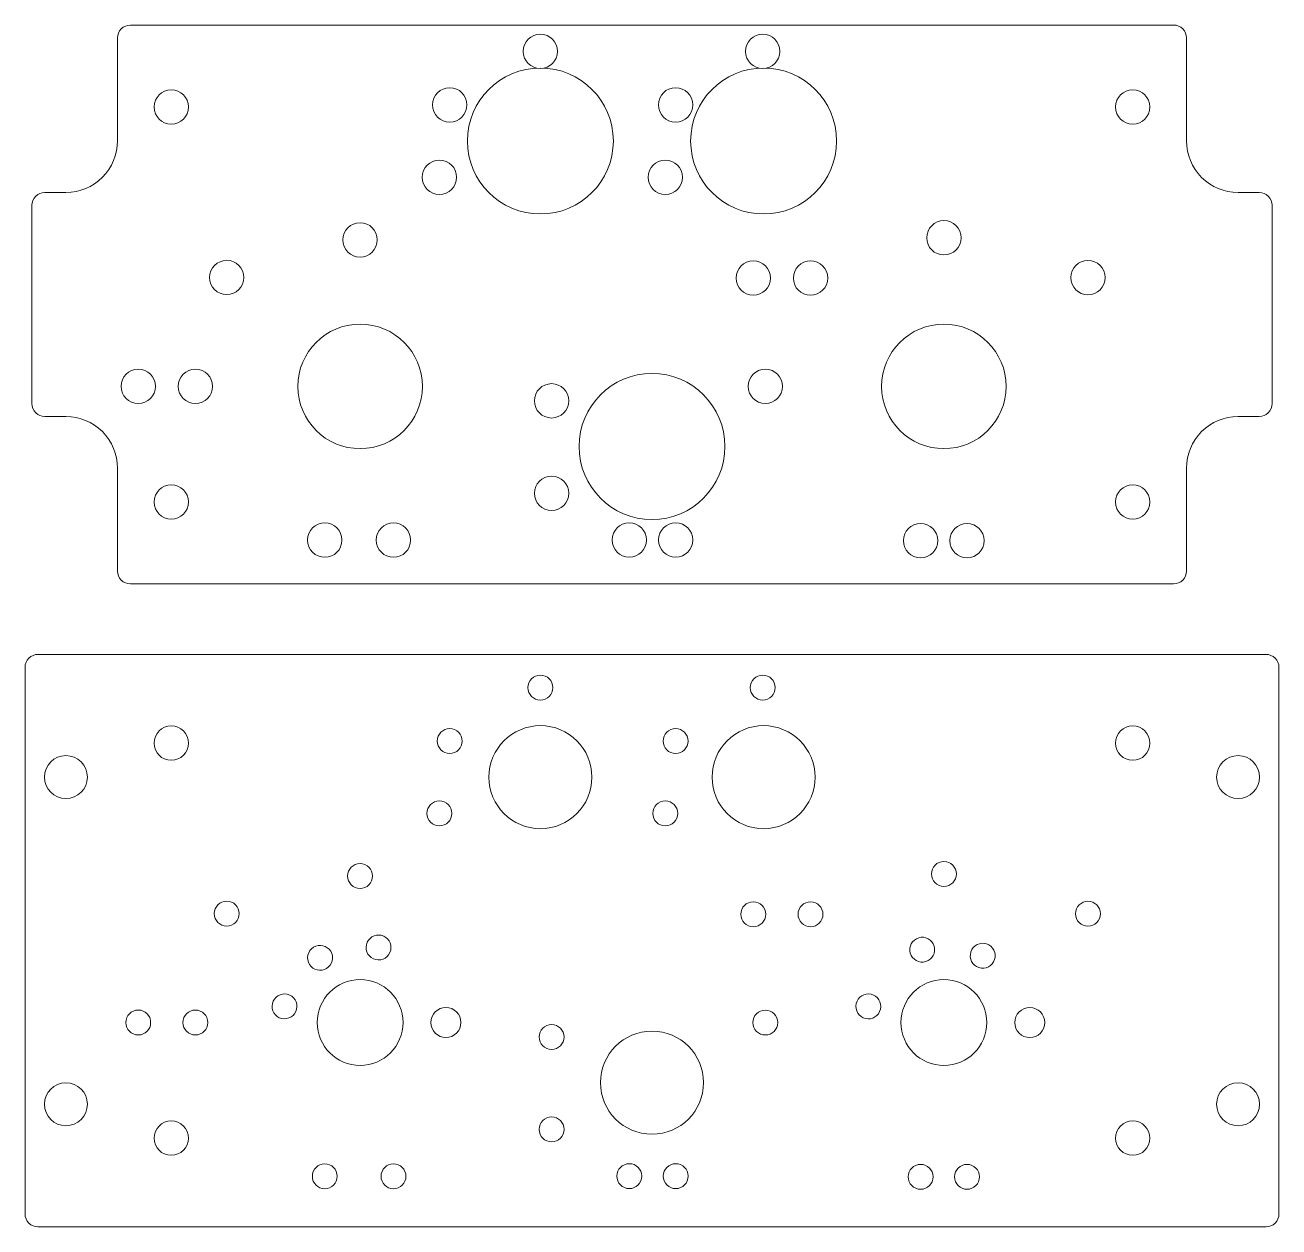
# Model space of a CAD drawing. Header units: millimetres. Extents: x -77 to 69, y -94 to 121.
# Drawn here: x -76.6 to 69.4, y -93.6 to 46.4 of the extents above; entities that cross this region are included whole.
import ezdxf

# ---------------------------------------------------------------- set-up
doc = ezdxf.new("R2010")
doc.units = ezdxf.units.MM
doc.header["$MEASUREMENT"] = 0
doc.layers.add('Cut', color=7, linetype='Continuous')
doc.layers.add('LED', color=7, linetype='Continuous')
doc.layers.add('Engrave', color=7, linetype='Continuous', plot=False)

msp = doc.modelspace()

# ---------------------------------------------------------------- linework, layer by layer
at = {"layer": 'Cut', "color": 250, "lineweight": 9}
for centre, major_axis, ratio in [((-16.5769, 32.8683), (8.5001, 0), 0.99998824), ((9.4231, 32.8683), (8.5001, 0), 0.99998824), ((-59.577, 36.8308), (0, 2), 1), ((52.423, 36.8308), (0, 2), 1), ((-37.5769, 4.2933), (7.2501, 0), 0.99998621), ((30.4231, 4.2933), (7.2501, 0), 0.99998621), ((-3.5769, -2.7067), (8.5001, 0), 0.99998824), ((-59.577, -9.1692), (0, 2), 1), ((52.423, -9.1692), (0, 2), 1), ((-59.577, -37.2526), (0, 2), 1), ((52.423, -37.2526), (0, 2), 1), ((-71.8395, -41.2026), (0, 2.5), 1), ((64.6855, -41.2026), (0, 2.5), 1), ((-71.8395, -79.3026), (0, 2.5), 1), ((64.6855, -79.3026), (0, 2.5), 1), ((-59.577, -83.2526), (0, 2), 1), ((52.423, -83.2526), (0, 2), 1)]:
    msp.add_ellipse(centre, major_axis=major_axis, ratio=ratio, dxfattribs=at)
at = {"layer": 'Cut', "lineweight": 9}
msp.add_open_spline([(-64.3395, 46.3683), (-64.7376, 46.368), (-65.1193, 46.2096), (-65.4006, 45.928), (-65.4006, 45.928), (-65.6819, 45.6463), (-65.8398, 45.2664), (-65.8395, 44.8683), (-65.8395, 44.8683), (-65.8395, 44.8683), (-65.8395, 32.8808), (-65.8395, 32.8808), (-65.8395, 32.8808), (-65.8385, 31.2905), (-66.4693, 29.7649), (-67.5931, 28.6397), (-67.5931, 28.6397), (-68.7169, 27.5145), (-70.2492, 26.8818), (-71.8395, 26.8808), (-71.8395, 26.8808), (-71.8395, 26.8808), (-74.302, 26.8808), (-74.302, 26.8808), (-74.302, 26.8808), (-74.7001, 26.8805), (-75.0818, 26.7221), (-75.3631, 26.4405), (-75.3631, 26.4405), (-75.6444, 26.1588), (-75.8023, 25.7789), (-75.802, 25.3808), (-75.802, 25.3808), (-75.802, 25.3808), (-75.802, 2.2808), (-75.802, 2.2808), (-75.802, 2.2808), (-75.8018, 1.8827), (-75.6434, 1.501), (-75.3617, 1.2197), (-75.3617, 1.2197), (-75.0801, 0.9384), (-74.7001, 0.7805), (-74.302, 0.7808), (-74.302, 0.7808), (-74.302, 0.7808), (-71.8395, 0.7808), (-71.8395, 0.7808), (-71.8395, 0.7808), (-70.2492, 0.7818), (-68.7237, 0.151), (-67.5985, -0.9728), (-67.5985, -0.9728), (-66.4732, -2.0966), (-65.8405, -3.6289), (-65.8395, -5.2192), (-65.8395, -5.2192), (-65.8395, -5.2192), (-65.8395, -17.2067), (-65.8395, -17.2067), (-65.8395, -17.2067), (-65.8393, -17.6048), (-65.6809, -17.9865), (-65.3992, -18.2678), (-65.3992, -18.2678), (-65.1176, -18.5491), (-64.7376, -18.707), (-64.3395, -18.7067), (-64.3395, -18.7067), (-64.3395, -18.7067), (57.1855, -18.7067), (57.1855, -18.7067), (57.1855, -18.7067), (57.5835, -18.7065), (57.9652, -18.5481), (58.2465, -18.2664), (58.2465, -18.2664), (58.5278, -17.9848), (58.6857, -17.6048), (58.6855, -17.2067), (58.6855, -17.2067), (58.6855, -17.2067), (58.6855, -5.2192), (58.6855, -5.2192), (58.6855, -5.2192), (58.6845, -3.6289), (59.3152, -2.1034), (60.439, -0.9782), (60.439, -0.9782), (61.5628, 0.1471), (63.0952, 0.7798), (64.6855, 0.7808), (64.6855, 0.7808), (64.6855, 0.7808), (67.148, 0.7808), (67.148, 0.7808), (67.148, 0.7808), (67.546, 0.781), (67.9277, 0.9394), (68.209, 1.2211), (68.209, 1.2211), (68.4903, 1.5027), (68.6482, 1.8827), (68.648, 2.2808), (68.648, 2.2808), (68.648, 2.2808), (68.648, 25.3808), (68.648, 25.3808), (68.648, 25.3808), (68.6477, 25.7789), (68.4893, 26.1605), (68.2077, 26.4418), (68.2077, 26.4418), (67.926, 26.7231), (67.546, 26.881), (67.148, 26.8808), (67.148, 26.8808), (67.148, 26.8808), (64.6855, 26.8808), (64.6855, 26.8808), (64.6855, 26.8808), (63.0952, 26.8798), (61.5696, 27.5105), (60.4444, 28.6343), (60.4444, 28.6343), (59.3192, 29.7581), (58.6865, 31.2905), (58.6855, 32.8808), (58.6855, 32.8808), (58.6855, 32.8808), (58.6855, 44.8683), (58.6855, 44.8683), (58.6855, 44.8683), (58.6852, 45.2664), (58.5268, 45.648), (58.2452, 45.9293), (58.2452, 45.9293), (57.9635, 46.2106), (57.5835, 46.3685), (57.1855, 46.3683), (57.1855, 46.3683), (57.1855, 46.3683), (-64.3395, 46.3683), (-64.3395, 46.3683)], degree=3, knots=[0, 0, 0, 0, 0.02702703, 0.02702703, 0.02702703, 0.02702703, 0.05405405, 0.05405405, 0.05405405, 0.05405405, 0.08108108, 0.08108108, 0.08108108, 0.08108108, 0.10810811, 0.10810811, 0.10810811, 0.10810811, 0.13513514, 0.13513514, 0.13513514, 0.13513514, 0.16216216, 0.16216216, 0.16216216, 0.16216216, 0.18918919, 0.18918919, 0.18918919, 0.18918919, 0.21621622, 0.21621622, 0.21621622, 0.21621622, 0.24324324, 0.24324324, 0.24324324, 0.24324324, 0.27027027, 0.27027027, 0.27027027, 0.27027027, 0.2972973, 0.2972973, 0.2972973, 0.2972973, 0.32432432, 0.32432432, 0.32432432, 0.32432432, 0.35135135, 0.35135135, 0.35135135, 0.35135135, 0.37837838, 0.37837838, 0.37837838, 0.37837838, 0.40540541, 0.40540541, 0.40540541, 0.40540541, 0.43243243, 0.43243243, 0.43243243, 0.43243243, 0.45945946, 0.45945946, 0.45945946, 0.45945946, 0.48648649, 0.48648649, 0.48648649, 0.48648649, 0.51351351, 0.51351351, 0.51351351, 0.51351351, 0.54054054, 0.54054054, 0.54054054, 0.54054054, 0.56756757, 0.56756757, 0.56756757, 0.56756757, 0.59459459, 0.59459459, 0.59459459, 0.59459459, 0.62162162, 0.62162162, 0.62162162, 0.62162162, 0.64864865, 0.64864865, 0.64864865, 0.64864865, 0.67567568, 0.67567568, 0.67567568, 0.67567568, 0.7027027, 0.7027027, 0.7027027, 0.7027027, 0.72972973, 0.72972973, 0.72972973, 0.72972973, 0.75675676, 0.75675676, 0.75675676, 0.75675676, 0.78378378, 0.78378378, 0.78378378, 0.78378378, 0.81081081, 0.81081081, 0.81081081, 0.81081081, 0.83783784, 0.83783784, 0.83783784, 0.83783784, 0.86486486, 0.86486486, 0.86486486, 0.86486486, 0.89189189, 0.89189189, 0.89189189, 0.89189189, 0.91891892, 0.91891892, 0.91891892, 0.91891892, 0.94594595, 0.94594595, 0.94594595, 0.94594595, 1, 1, 1, 1], dxfattribs=at)
at = {"layer": 'Cut', "color": 250, "lineweight": 9}
for points, knots in [([(-75.1019, -26.9151), (-75.5, -26.9154), (-75.8817, -27.0738), (-76.163, -27.3554), (-76.163, -27.3554), (-76.4443, -27.6371), (-76.6022, -28.017), (-76.6019, -28.4151), (-76.6019, -28.4151), (-76.6019, -28.4151), (-76.6019, -92.0901), (-76.6019, -92.0901), (-76.6019, -92.0901), (-76.6017, -92.4882), (-76.4433, -92.8699), (-76.1616, -93.1512), (-76.1616, -93.1512), (-75.88, -93.4325), (-75.5, -93.5904), (-75.1019, -93.5901), (-75.1019, -93.5901), (-75.1019, -93.5901), (67.9481, -93.5901), (67.9481, -93.5901), (67.9481, -93.5901), (68.3461, -93.5899), (68.7278, -93.4315), (69.0091, -93.1498), (69.0091, -93.1498), (69.2904, -92.8682), (69.4483, -92.4882), (69.4481, -92.0901), (69.4481, -92.0901), (69.4481, -92.0901), (69.4481, -28.4151), (69.4481, -28.4151), (69.4481, -28.4151), (69.4478, -28.017), (69.2894, -27.6354), (69.0078, -27.3541), (69.0078, -27.3541), (68.7261, -27.0728), (68.3461, -26.9149), (67.9481, -26.9151), (67.9481, -26.9151), (67.9481, -26.9151), (-75.1019, -26.9151), (-75.1019, -26.9151)], [0, 0, 0, 0, 0.07692308, 0.07692308, 0.07692308, 0.07692308, 0.15384615, 0.15384615, 0.15384615, 0.15384615, 0.23076923, 0.23076923, 0.23076923, 0.23076923, 0.30769231, 0.30769231, 0.30769231, 0.30769231, 0.38461538, 0.38461538, 0.38461538, 0.38461538, 0.46153846, 0.46153846, 0.46153846, 0.46153846, 0.53846154, 0.53846154, 0.53846154, 0.53846154, 0.61538462, 0.61538462, 0.61538462, 0.61538462, 0.69230769, 0.69230769, 0.69230769, 0.69230769, 0.76923077, 0.76923077, 0.76923077, 0.76923077, 0.84615385, 0.84615385, 0.84615385, 0.84615385, 1, 1, 1, 1]), ([(-16.5767, -35.215), (-13.2636, -35.215), (-10.577, -37.902), (-10.577, -41.215), (-10.577, -41.215), (-10.5766, -44.5278), (-13.2636, -47.2152), (-16.577, -47.2152), (-16.577, -47.2152), (-19.8901, -47.2147), (-22.577, -44.5283), (-22.577, -41.215), (-22.577, -41.215), (-22.577, -37.9014), (-19.8901, -35.2151), (-16.5767, -35.215)], [0, 0, 0, 0, 0.2, 0.2, 0.2, 0.2, 0.4, 0.4, 0.4, 0.4, 0.6, 0.6, 0.6, 0.6, 1, 1, 1, 1]), ([(9.4231, -35.215), (12.7365, -35.215), (15.4229, -37.902), (15.4229, -41.2153), (15.4229, -41.2153), (15.4233, -44.5278), (12.7363, -47.2152), (9.423, -47.2152), (9.423, -47.2152), (6.11, -47.2148), (3.4231, -44.5283), (3.4231, -41.2153), (3.4231, -41.2153), (3.4232, -37.9014), (6.1099, -35.2153), (9.4231, -35.215)], [0, 0, 0, 0, 0.2, 0.2, 0.2, 0.2, 0.4, 0.4, 0.4, 0.4, 0.6, 0.6, 0.6, 0.6, 1, 1, 1, 1]), ([(-37.5804, -64.7864), (-34.8195, -64.7864), (-32.5806, -67.0257), (-32.5806, -69.7864), (-32.5806, -69.7864), (-32.5805, -72.547), (-34.8195, -74.7864), (-37.5806, -74.7864), (-37.5806, -74.7864), (-40.3415, -74.7862), (-42.5805, -72.5473), (-42.5805, -69.7864), (-42.5805, -69.7864), (-42.5805, -67.025), (-40.3415, -64.7865), (-37.5804, -64.7864)], [0, 0, 0, 0, 0.2, 0.2, 0.2, 0.2, 0.4, 0.4, 0.4, 0.4, 0.6, 0.6, 0.6, 0.6, 1, 1, 1, 1]), ([(30.4234, -64.7901), (33.1841, -64.7901), (35.423, -67.0294), (35.423, -69.7901), (35.423, -69.7901), (35.4231, -72.5507), (33.1841, -74.7901), (30.423, -74.7901), (30.423, -74.7901), (27.6622, -74.7899), (25.4231, -72.551), (25.4231, -69.7901), (25.4231, -69.7901), (25.4232, -67.0287), (27.6621, -64.7902), (30.4234, -64.7901)], [0, 0, 0, 0, 0.2, 0.2, 0.2, 0.2, 0.4, 0.4, 0.4, 0.4, 0.6, 0.6, 0.6, 0.6, 1, 1, 1, 1]), ([(-27.5802, -68.0364), (-26.6139, -68.0364), (-25.8305, -68.8203), (-25.8305, -69.7865), (-25.8305, -69.7865), (-25.8304, -70.7525), (-26.6142, -71.5364), (-27.5805, -71.5364), (-27.5805, -71.5364), (-28.5464, -71.5359), (-29.3304, -70.7528), (-29.3304, -69.7865), (-29.3304, -69.7865), (-29.3303, -68.8197), (-28.5468, -68.0369), (-27.5802, -68.0364)], [0, 0, 0, 0, 0.2, 0.2, 0.2, 0.2, 0.4, 0.4, 0.4, 0.4, 0.6, 0.6, 0.6, 0.6, 1, 1, 1, 1]), ([(40.4233, -68.0401), (41.3896, -68.0401), (42.173, -68.824), (42.173, -69.7902), (42.173, -69.7902), (42.1731, -70.7562), (41.3893, -71.5401), (40.423, -71.5401), (40.423, -71.5401), (39.4571, -71.5396), (38.6731, -70.7565), (38.6731, -69.7902), (38.6731, -69.7902), (38.6732, -68.8234), (39.4567, -68.0406), (40.4233, -68.0401)], [0, 0, 0, 0, 0.2, 0.2, 0.2, 0.2, 0.4, 0.4, 0.4, 0.4, 0.6, 0.6, 0.6, 0.6, 1, 1, 1, 1]), ([(-3.5768, -70.7899), (-0.2635, -70.7899), (2.4229, -73.4771), (2.4229, -76.7903), (2.4229, -76.7903), (2.4232, -80.1029), (-0.2637, -82.7902), (-3.577, -82.7902), (-3.577, -82.7902), (-6.89, -82.7901), (-9.5769, -80.1033), (-9.5769, -76.7903), (-9.5769, -76.7903), (-9.5769, -73.4765), (-6.8901, -70.7905), (-3.5768, -70.7899)], [0, 0, 0, 0, 0.2, 0.2, 0.2, 0.2, 0.4, 0.4, 0.4, 0.4, 0.6, 0.6, 0.6, 0.6, 1, 1, 1, 1])]:
    msp.add_open_spline(points, degree=3, knots=knots, dxfattribs=at)
at = {"layer": 'Engrave', "color": 240, "lineweight": 9}
for points in [[(-16.5769, 45.3047), (-15.4725, 45.3047), (-14.5772, 44.4088), (-14.5772, 43.3046), (-14.5772, 43.3046), (-14.5771, 42.2006), (-15.4728, 41.3047), (-16.5773, 41.3047), (-16.5773, 41.3047), (-17.6811, 41.3053), (-18.5771, 42.2003), (-18.5771, 43.3046), (-18.5771, 43.3046), (-18.5768, 44.4095), (-17.6815, 45.3041), (-16.5769, 45.3047)], [(9.3237, 45.3047), (10.428, 45.3047), (11.3233, 44.4088), (11.3233, 43.3046), (11.3233, 43.3046), (11.3234, 42.2006), (10.4277, 41.3047), (9.3233, 41.3047), (9.3233, 41.3047), (8.2194, 41.3053), (7.3234, 42.2003), (7.3234, 43.3046), (7.3234, 43.3046), (7.3235, 44.4095), (8.219, 45.3041), (9.3237, 45.3047)], [(-27.1341, 39.0775), (-26.0298, 39.0775), (-25.1345, 38.1816), (-25.1345, 37.0774), (-25.1345, 37.0774), (-25.1344, 35.9734), (-26.0301, 35.0775), (-27.1344, 35.0775), (-27.1344, 35.0775), (-28.2383, 35.0781), (-29.1344, 35.9731), (-29.1344, 37.0774), (-29.1344, 37.0774), (-29.1343, 38.1823), (-28.2388, 39.0769), (-27.1341, 39.0775)], [(-0.8302, 39.0775), (0.2741, 39.0775), (1.1694, 38.1816), (1.1694, 37.0774), (1.1694, 37.0774), (1.1695, 35.9734), (0.2738, 35.0775), (-0.8306, 35.0775), (-0.8306, 35.0775), (-1.9345, 35.0781), (-2.8305, 35.9731), (-2.8305, 37.0774), (-2.8305, 37.0774), (-2.8304, 38.1823), (-1.9349, 39.0769), (-0.8302, 39.0775)], [(-28.337, 30.6462), (-27.2329, 30.6462), (-26.3375, 29.7503), (-26.3375, 28.6461), (-26.3375, 28.6461), (-26.3375, 27.5421), (-27.2332, 26.6462), (-28.3375, 26.6462), (-28.3375, 26.6462), (-29.4415, 26.6468), (-30.3375, 27.5418), (-30.3375, 28.6461), (-30.3375, 28.6461), (-30.3373, 29.751), (-29.4419, 30.6456), (-28.337, 30.6462)], [(-2.0332, 30.6462), (-0.9289, 30.6462), (-0.0336, 29.7503), (-0.0336, 28.6461), (-0.0336, 28.6461), (-0.0335, 27.5421), (-0.9292, 26.6462), (-2.0336, 26.6462), (-2.0336, 26.6462), (-3.1375, 26.6468), (-4.0335, 27.5418), (-4.0335, 28.6461), (-4.0335, 28.6461), (-4.0334, 29.751), (-3.1379, 30.6456), (-2.0332, 30.6462)], [(30.4233, 23.5947), (31.5276, 23.5947), (32.4229, 22.6988), (32.4229, 21.5946), (32.4229, 21.5946), (32.423, 20.4906), (31.5273, 19.5947), (30.4229, 19.5947), (30.4229, 19.5947), (29.319, 19.5953), (28.423, 20.4903), (28.423, 21.5946), (28.423, 21.5946), (28.4231, 22.6995), (29.3186, 23.5941), (30.4233, 23.5947)], [(-37.5803, 23.3558), (-36.476, 23.3558), (-35.5807, 22.4599), (-35.5807, 21.3557), (-35.5807, 21.3557), (-35.5806, 20.2517), (-36.4763, 19.3558), (-37.5807, 19.3558), (-37.5807, 19.3558), (-38.6846, 19.3564), (-39.5806, 20.2514), (-39.5806, 21.3557), (-39.5806, 21.3557), (-39.5805, 22.4606), (-38.685, 23.3552), (-37.5803, 23.3558)], [(-53.1148, 18.9744), (-52.0105, 18.9744), (-51.1152, 18.0785), (-51.1152, 16.9743), (-51.1152, 16.9743), (-51.1151, 15.8703), (-52.0108, 14.9744), (-53.1152, 14.9744), (-53.1152, 14.9744), (-54.2191, 14.975), (-55.1151, 15.87), (-55.1151, 16.9743), (-55.1151, 16.9743), (-55.115, 18.0792), (-54.2195, 18.9738), (-53.1148, 18.9744)], [(8.2176, 18.9069), (9.3219, 18.9069), (10.2172, 18.011), (10.2172, 16.9068), (10.2172, 16.9068), (10.2173, 15.8028), (9.3216, 14.9069), (8.2172, 14.9069), (8.2172, 14.9069), (7.1133, 14.9075), (6.2173, 15.8025), (6.2173, 16.9068), (6.2173, 16.9068), (6.2174, 18.0117), (7.1129, 18.9063), (8.2176, 18.9069)], [(14.8885, 18.9069), (15.9928, 18.9069), (16.8881, 18.011), (16.8881, 16.9068), (16.8881, 16.9068), (16.8882, 15.8028), (15.9925, 14.9069), (14.8881, 14.9069), (14.8881, 14.9069), (13.7842, 14.9075), (12.8882, 15.8025), (12.8882, 16.9068), (12.8882, 16.9068), (12.8883, 18.0117), (13.7838, 18.9063), (14.8885, 18.9069)], [(47.2066, 18.9651), (48.3109, 18.9651), (49.2062, 18.0692), (49.2062, 16.965), (49.2062, 16.965), (49.2063, 15.861), (48.3106, 14.9651), (47.206, 14.9651), (47.206, 14.9651), (46.1022, 14.9657), (45.2063, 15.8607), (45.2063, 16.965), (45.2063, 16.965), (45.2064, 18.0699), (46.1019, 18.9645), (47.2066, 18.9651)], [(-63.4231, 6.297), (-62.3187, 6.297), (-61.4235, 5.4011), (-61.4235, 4.2969), (-61.4235, 4.2969), (-61.4234, 3.1929), (-62.3191, 2.297), (-63.4235, 2.297), (-63.4235, 2.297), (-64.5274, 2.2976), (-65.4234, 3.1926), (-65.4234, 4.2969), (-65.4234, 4.2969), (-65.4233, 5.4018), (-64.5278, 6.2964), (-63.4231, 6.297)], [(-56.7575, 6.297), (-55.6532, 6.297), (-54.7579, 5.4011), (-54.7579, 4.2969), (-54.7579, 4.2969), (-54.7578, 3.1929), (-55.6535, 2.297), (-56.7579, 2.297), (-56.7579, 2.297), (-57.8618, 2.2976), (-58.7578, 3.1926), (-58.7578, 4.2969), (-58.7578, 4.2969), (-58.7577, 5.4018), (-57.8622, 6.2964), (-56.7575, 6.297)], [(9.6228, 6.2935), (10.7271, 6.2935), (11.6224, 5.3976), (11.6224, 4.2934), (11.6224, 4.2934), (11.6225, 3.1894), (10.7268, 2.2935), (9.6224, 2.2935), (9.6224, 2.2935), (8.5185, 2.2941), (7.6225, 3.1891), (7.6225, 4.2934), (7.6225, 4.2934), (7.6226, 5.3983), (8.5181, 6.2929), (9.6228, 6.2935)], [(-15.2764, 4.6103), (-14.1719, 4.6103), (-13.2766, 3.7144), (-13.2766, 2.6102), (-13.2766, 2.6102), (-13.2765, 1.5062), (-14.1722, 0.6103), (-15.2766, 0.6103), (-15.2766, 0.6103), (-16.3805, 0.6109), (-17.2765, 1.5059), (-17.2765, 2.6102), (-17.2765, 2.6102), (-17.2764, 3.7151), (-16.3809, 4.6097), (-15.2764, 4.6103)], [(-15.2764, -6.1562), (-14.1719, -6.1562), (-13.2766, -7.0521), (-13.2766, -8.1563), (-13.2766, -8.1563), (-13.2765, -9.2603), (-14.1722, -10.1562), (-15.2766, -10.1562), (-15.2766, -10.1562), (-16.3805, -10.1556), (-17.2765, -9.2606), (-17.2765, -8.1563), (-17.2765, -8.1563), (-17.2764, -7.0514), (-16.3809, -6.1568), (-15.2764, -6.1562)], [(-41.6894, -11.6085), (-40.585, -11.6085), (-39.6898, -12.5044), (-39.6898, -13.6086), (-39.6898, -13.6086), (-39.6896, -14.7126), (-40.5853, -15.6085), (-41.6898, -15.6085), (-41.6898, -15.6085), (-42.7937, -15.6079), (-43.6897, -14.7129), (-43.6897, -13.6086), (-43.6897, -13.6086), (-43.6896, -12.5037), (-42.7941, -11.6091), (-41.6894, -11.6085)], [(-33.6894, -11.6085), (-32.585, -11.6085), (-31.6898, -12.5044), (-31.6898, -13.6086), (-31.6898, -13.6086), (-31.6897, -14.7126), (-32.5854, -15.6085), (-33.6898, -15.6085), (-33.6898, -15.6085), (-34.7937, -15.6079), (-35.6897, -14.7129), (-35.6897, -13.6086), (-35.6897, -13.6086), (-35.6896, -12.5037), (-34.7941, -11.6091), (-33.6894, -11.6085)], [(-6.2269, -11.5936), (-5.1226, -11.5936), (-4.2273, -12.4895), (-4.2273, -13.5937), (-4.2273, -13.5937), (-4.2272, -14.6977), (-5.1229, -15.5936), (-6.2273, -15.5936), (-6.2273, -15.5936), (-7.3312, -15.593), (-8.2272, -14.698), (-8.2272, -13.5937), (-8.2272, -13.5937), (-8.2271, -12.4888), (-7.3318, -11.5942), (-6.2269, -11.5936)], [(-0.8149, -11.5936), (0.2894, -11.5936), (1.1847, -12.4895), (1.1847, -13.5937), (1.1847, -13.5937), (1.1848, -14.6977), (0.2891, -15.5936), (-0.8153, -15.5936), (-0.8153, -15.5936), (-1.9192, -15.593), (-2.8152, -14.698), (-2.8152, -13.5937), (-2.8152, -13.5937), (-2.8151, -12.4888), (-1.9196, -11.5942), (-0.8149, -11.5936)], [(27.7054, -11.6731), (28.8097, -11.6731), (29.705, -12.569), (29.705, -13.6732), (29.705, -13.6732), (29.7051, -14.7772), (28.8094, -15.6731), (27.705, -15.6731), (27.705, -15.6731), (26.6011, -15.6725), (25.7051, -14.7775), (25.7051, -13.6732), (25.7051, -13.6732), (25.7052, -12.5683), (26.6005, -11.6737), (27.7054, -11.6731)], [(33.1174, -11.6731), (34.2217, -11.6731), (35.117, -12.569), (35.117, -13.6732), (35.117, -13.6732), (35.1171, -14.7772), (34.2214, -15.6731), (33.117, -15.6731), (33.117, -15.6731), (32.0131, -15.6725), (31.1171, -14.7775), (31.1171, -13.6732), (31.1171, -13.6732), (31.1172, -12.5683), (32.0127, -11.6737), (33.1174, -11.6731)]]:
    msp.add_open_spline(points, degree=3, knots=[0, 0, 0, 0, 0.2, 0.2, 0.2, 0.2, 0.4, 0.4, 0.4, 0.4, 0.6, 0.6, 0.6, 0.6, 1, 1, 1, 1], dxfattribs=at)
at = {"layer": 'LED', "color": 114, "lineweight": 9}
for points in [[(-16.5768, -29.3287), (-15.7761, -29.3287), (-15.127, -29.9782), (-15.127, -30.7788), (-15.127, -30.7788), (-15.1269, -31.5792), (-15.7763, -32.2287), (-16.5771, -32.2287), (-16.5771, -32.2287), (-17.3774, -32.2283), (-18.027, -31.5794), (-18.027, -30.7788), (-18.027, -30.7788), (-18.0268, -29.9777), (-17.3777, -29.3291), (-16.5768, -29.3287)], [(9.3237, -29.3287), (10.1243, -29.3287), (10.7734, -29.9782), (10.7734, -30.7788), (10.7734, -30.7788), (10.7735, -31.5792), (10.1241, -32.2287), (9.3234, -32.2287), (9.3234, -32.2287), (8.5231, -32.2283), (7.8735, -31.5794), (7.8735, -30.7788), (7.8735, -30.7788), (7.8736, -29.9777), (8.5228, -29.3291), (9.3237, -29.3287)], [(-27.1341, -35.5559), (-26.3335, -35.5559), (-25.6844, -36.2054), (-25.6844, -37.006), (-25.6844, -37.006), (-25.6843, -37.8064), (-26.3337, -38.4559), (-27.1343, -38.4559), (-27.1343, -38.4559), (-27.9346, -38.4555), (-28.5843, -37.8066), (-28.5843, -37.006), (-28.5843, -37.006), (-28.5842, -36.2049), (-27.935, -35.5563), (-27.1341, -35.5559)], [(-0.8302, -35.5559), (-0.0296, -35.5559), (0.6195, -36.2054), (0.6195, -37.006), (0.6195, -37.006), (0.6196, -37.8064), (-0.0298, -38.4559), (-0.8305, -38.4559), (-0.8305, -38.4559), (-1.6308, -38.4555), (-2.2804, -37.8066), (-2.2804, -37.006), (-2.2804, -37.006), (-2.2803, -36.2049), (-1.6311, -35.5563), (-0.8302, -35.5559)], [(-28.337, -43.9872), (-27.5365, -43.9872), (-26.8873, -44.6367), (-26.8873, -45.4373), (-26.8873, -45.4373), (-26.8873, -46.2377), (-27.5367, -46.8872), (-28.3374, -46.8872), (-28.3374, -46.8872), (-29.1378, -46.8868), (-29.7874, -46.2379), (-29.7874, -45.4373), (-29.7874, -45.4373), (-29.7873, -44.6362), (-29.1381, -43.9876), (-28.337, -43.9872)], [(-2.0332, -43.9872), (-1.2326, -43.9872), (-0.5835, -44.6367), (-0.5835, -45.4373), (-0.5835, -45.4373), (-0.5834, -46.2377), (-1.2328, -46.8872), (-2.0335, -46.8872), (-2.0335, -46.8872), (-2.8338, -46.8868), (-3.4834, -46.2379), (-3.4834, -45.4373), (-3.4834, -45.4373), (-3.4833, -44.6362), (-2.8341, -43.9876), (-2.0332, -43.9872)], [(30.4233, -51.0387), (31.2239, -51.0387), (31.873, -51.6882), (31.873, -52.4888), (31.873, -52.4888), (31.8731, -53.2892), (31.2237, -53.9387), (30.423, -53.9387), (30.423, -53.9387), (29.6227, -53.9383), (28.9731, -53.2894), (28.9731, -52.4888), (28.9731, -52.4888), (28.9732, -51.6877), (29.6224, -51.0391), (30.4233, -51.0387)], [(-37.5803, -51.2776), (-36.7797, -51.2776), (-36.1306, -51.9271), (-36.1306, -52.7277), (-36.1306, -52.7277), (-36.1305, -53.5281), (-36.7799, -54.1776), (-37.5806, -54.1776), (-37.5806, -54.1776), (-38.3809, -54.1772), (-39.0305, -53.5283), (-39.0305, -52.7277), (-39.0305, -52.7277), (-39.0304, -51.9266), (-38.3812, -51.278), (-37.5803, -51.2776)], [(-53.1148, -55.659), (-52.3142, -55.659), (-51.6651, -56.3085), (-51.6651, -57.1091), (-51.6651, -57.1091), (-51.665, -57.9095), (-52.3144, -58.559), (-53.1151, -58.559), (-53.1151, -58.559), (-53.9154, -58.5586), (-54.565, -57.9097), (-54.565, -57.1091), (-54.565, -57.1091), (-54.5649, -56.308), (-53.9157, -55.6594), (-53.1148, -55.659)], [(8.2176, -55.7265), (9.0182, -55.7265), (9.6673, -56.376), (9.6673, -57.1766), (9.6673, -57.1766), (9.6674, -57.977), (9.018, -58.6265), (8.2173, -58.6265), (8.2173, -58.6265), (7.417, -58.6261), (6.7674, -57.9772), (6.7674, -57.1766), (6.7674, -57.1766), (6.7675, -56.3755), (7.4167, -55.7269), (8.2176, -55.7265)], [(14.8885, -55.7265), (15.6891, -55.7265), (16.3382, -56.376), (16.3382, -57.1766), (16.3382, -57.1766), (16.3383, -57.977), (15.6889, -58.6265), (14.8882, -58.6265), (14.8882, -58.6265), (14.0879, -58.6261), (13.4383, -57.9772), (13.4383, -57.1766), (13.4383, -57.1766), (13.4384, -56.3755), (14.0876, -55.7269), (14.8885, -55.7265)], [(47.2066, -55.6683), (48.0072, -55.6683), (48.6563, -56.3178), (48.6563, -57.1184), (48.6563, -57.1184), (48.6564, -57.9188), (48.007, -58.5683), (47.2062, -58.5683), (47.2062, -58.5683), (46.4059, -58.5679), (45.7564, -57.919), (45.7564, -57.1184), (45.7564, -57.1184), (45.7565, -56.3173), (46.4057, -55.6687), (47.2066, -55.6683)], [(-35.1066, -59.6325), (-34.3259, -59.8111), (-33.838, -60.5888), (-34.0166, -61.3694), (-34.0166, -61.3694), (-34.1952, -62.1501), (-34.9728, -62.638), (-35.7534, -62.4594), (-35.7534, -62.4594), (-36.534, -62.2808), (-37.0222, -61.5033), (-36.8435, -60.7227), (-36.8435, -60.7227), (-36.6649, -59.9418), (-35.8873, -59.454), (-35.1066, -59.6325)], [(27.49, -59.9133), (28.2576, -59.6853), (29.0647, -60.123), (29.2927, -60.8906), (29.2927, -60.8906), (29.5207, -61.6583), (29.0831, -62.4654), (28.3155, -62.6934), (28.3155, -62.6934), (27.5479, -62.9212), (26.7407, -62.4839), (26.5127, -61.7163), (26.5127, -61.7163), (26.2847, -60.9484), (26.7222, -60.1414), (27.49, -59.9133)], [(-43.002, -61.0252), (-42.3211, -60.6038), (-41.4274, -60.8144), (-41.0061, -61.4953), (-41.0061, -61.4953), (-40.5847, -62.1763), (-40.7951, -63.0699), (-41.4761, -63.4913), (-41.4761, -63.4913), (-42.157, -63.9125), (-43.0507, -63.7023), (-43.4721, -63.0213), (-43.4721, -63.0213), (-43.8936, -62.3402), (-43.683, -61.4467), (-43.002, -61.0252)], [(35.6568, -60.7439), (36.3555, -61.1352), (36.6046, -62.0188), (36.2134, -62.7176), (36.2134, -62.7176), (35.8222, -63.4163), (34.9386, -63.6655), (34.2399, -63.2742), (34.2399, -63.2742), (33.5413, -62.883), (33.2918, -61.9995), (33.6831, -61.3008), (33.6831, -61.3008), (34.0744, -60.6019), (34.9579, -60.3528), (35.6568, -60.7439)], [(-44.9703, -68.2327), (-45.1503, -69.013), (-45.9289, -69.4995), (-46.7092, -69.3195), (-46.7092, -69.3195), (-47.4895, -69.1395), (-47.9761, -68.3611), (-47.7961, -67.5807), (-47.7961, -67.5807), (-47.616, -66.8006), (-46.8377, -66.3138), (-46.0574, -66.4938), (-46.0574, -66.4938), (-45.2769, -66.6738), (-44.7904, -67.4523), (-44.9703, -68.2327)], [(23.0333, -68.2363), (22.8533, -69.0166), (22.0747, -69.5031), (21.2944, -69.3231), (21.2944, -69.3231), (20.5141, -69.1431), (20.0275, -68.3647), (20.2075, -67.5843), (20.2075, -67.5843), (20.3876, -66.8042), (21.1659, -66.3174), (21.9462, -66.4974), (21.9462, -66.4974), (22.7267, -66.6774), (23.2132, -67.4559), (23.0333, -68.2363)], [(-63.4231, -68.3364), (-62.6224, -68.3364), (-61.9734, -68.9859), (-61.9734, -69.7865), (-61.9734, -69.7865), (-61.9733, -70.5869), (-62.6227, -71.2364), (-63.4234, -71.2364), (-63.4234, -71.2364), (-64.2237, -71.236), (-64.8733, -70.5871), (-64.8733, -69.7865), (-64.8733, -69.7865), (-64.8732, -68.9854), (-64.224, -68.3368), (-63.4231, -68.3364)], [(-56.7575, -68.3364), (-55.9569, -68.3364), (-55.3078, -68.9859), (-55.3078, -69.7865), (-55.3078, -69.7865), (-55.3077, -70.5869), (-55.9571, -71.2364), (-56.7578, -71.2364), (-56.7578, -71.2364), (-57.5581, -71.236), (-58.2077, -70.5871), (-58.2077, -69.7865), (-58.2077, -69.7865), (-58.2076, -68.9854), (-57.5584, -68.3368), (-56.7575, -68.3364)], [(9.6228, -68.3399), (10.4234, -68.3399), (11.0725, -68.9894), (11.0725, -69.79), (11.0725, -69.79), (11.0726, -70.5904), (10.4232, -71.2399), (9.6225, -71.2399), (9.6225, -71.2399), (8.8222, -71.2395), (8.1726, -70.5906), (8.1726, -69.79), (8.1726, -69.79), (8.1727, -68.9889), (8.8219, -68.3403), (9.6228, -68.3399)], [(-15.2763, -70.0231), (-14.4756, -70.0231), (-13.8265, -70.6726), (-13.8265, -71.4732), (-13.8265, -71.4732), (-13.8264, -72.2736), (-14.4758, -72.9231), (-15.2765, -72.9231), (-15.2765, -72.9231), (-16.0768, -72.9227), (-16.7264, -72.2738), (-16.7264, -71.4732), (-16.7264, -71.4732), (-16.7263, -70.6721), (-16.0771, -70.0235), (-15.2763, -70.0231)], [(-15.2763, -80.7896), (-14.4756, -80.7896), (-13.8265, -81.4391), (-13.8265, -82.2397), (-13.8265, -82.2397), (-13.8264, -83.0401), (-14.4758, -83.6896), (-15.2765, -83.6896), (-15.2765, -83.6896), (-16.0768, -83.6892), (-16.7264, -83.0403), (-16.7264, -82.2397), (-16.7264, -82.2397), (-16.7263, -81.4386), (-16.0771, -80.79), (-15.2763, -80.7896)], [(-41.6894, -86.2419), (-40.8887, -86.2419), (-40.2397, -86.8914), (-40.2397, -87.692), (-40.2397, -87.692), (-40.2395, -88.4924), (-40.8889, -89.1419), (-41.6897, -89.1419), (-41.6897, -89.1419), (-42.49, -89.1415), (-43.1396, -88.4926), (-43.1396, -87.692), (-43.1396, -87.692), (-43.1395, -86.8909), (-42.4903, -86.2423), (-41.6894, -86.2419)], [(-33.6894, -86.2419), (-32.8887, -86.2419), (-32.2397, -86.8914), (-32.2397, -87.692), (-32.2397, -87.692), (-32.2396, -88.4924), (-32.889, -89.1419), (-33.6897, -89.1419), (-33.6897, -89.1419), (-34.49, -89.1415), (-35.1396, -88.4926), (-35.1396, -87.692), (-35.1396, -87.692), (-35.1395, -86.8909), (-34.4903, -86.2423), (-33.6894, -86.2419)], [(-6.2269, -86.227), (-5.4263, -86.227), (-4.7772, -86.8765), (-4.7772, -87.6771), (-4.7772, -87.6771), (-4.7771, -88.4775), (-5.4265, -89.127), (-6.2272, -89.127), (-6.2272, -89.127), (-7.0275, -89.1266), (-7.6771, -88.4777), (-7.6771, -87.6771), (-7.6771, -87.6771), (-7.677, -86.876), (-7.0279, -86.2274), (-6.2269, -86.227)], [(-0.8149, -86.227), (-0.0143, -86.227), (0.6348, -86.8765), (0.6348, -87.6771), (0.6348, -87.6771), (0.6349, -88.4775), (-0.0145, -89.127), (-0.8152, -89.127), (-0.8152, -89.127), (-1.6155, -89.1266), (-2.2651, -88.4777), (-2.2651, -87.6771), (-2.2651, -87.6771), (-2.265, -86.876), (-1.6158, -86.2274), (-0.8149, -86.227)], [(27.7054, -86.3065), (28.506, -86.3065), (29.1551, -86.956), (29.1551, -87.7566), (29.1551, -87.7566), (29.1552, -88.557), (28.5058, -89.2065), (27.7051, -89.2065), (27.7051, -89.2065), (26.9048, -89.2061), (26.2552, -88.5572), (26.2552, -87.7566), (26.2552, -87.7566), (26.2553, -86.9555), (26.9044, -86.3069), (27.7054, -86.3065)], [(33.1174, -86.3065), (33.918, -86.3065), (34.5671, -86.956), (34.5671, -87.7566), (34.5671, -87.7566), (34.5672, -88.557), (33.9178, -89.2065), (33.1171, -89.2065), (33.1171, -89.2065), (32.3168, -89.2061), (31.6672, -88.5572), (31.6672, -87.7566), (31.6672, -87.7566), (31.6673, -86.9555), (32.3165, -86.3069), (33.1174, -86.3065)]]:
    msp.add_open_spline(points, degree=3, knots=[0, 0, 0, 0, 0.2, 0.2, 0.2, 0.2, 0.4, 0.4, 0.4, 0.4, 0.6, 0.6, 0.6, 0.6, 1, 1, 1, 1], dxfattribs=at)

doc.saveas('drawing.dxf')
